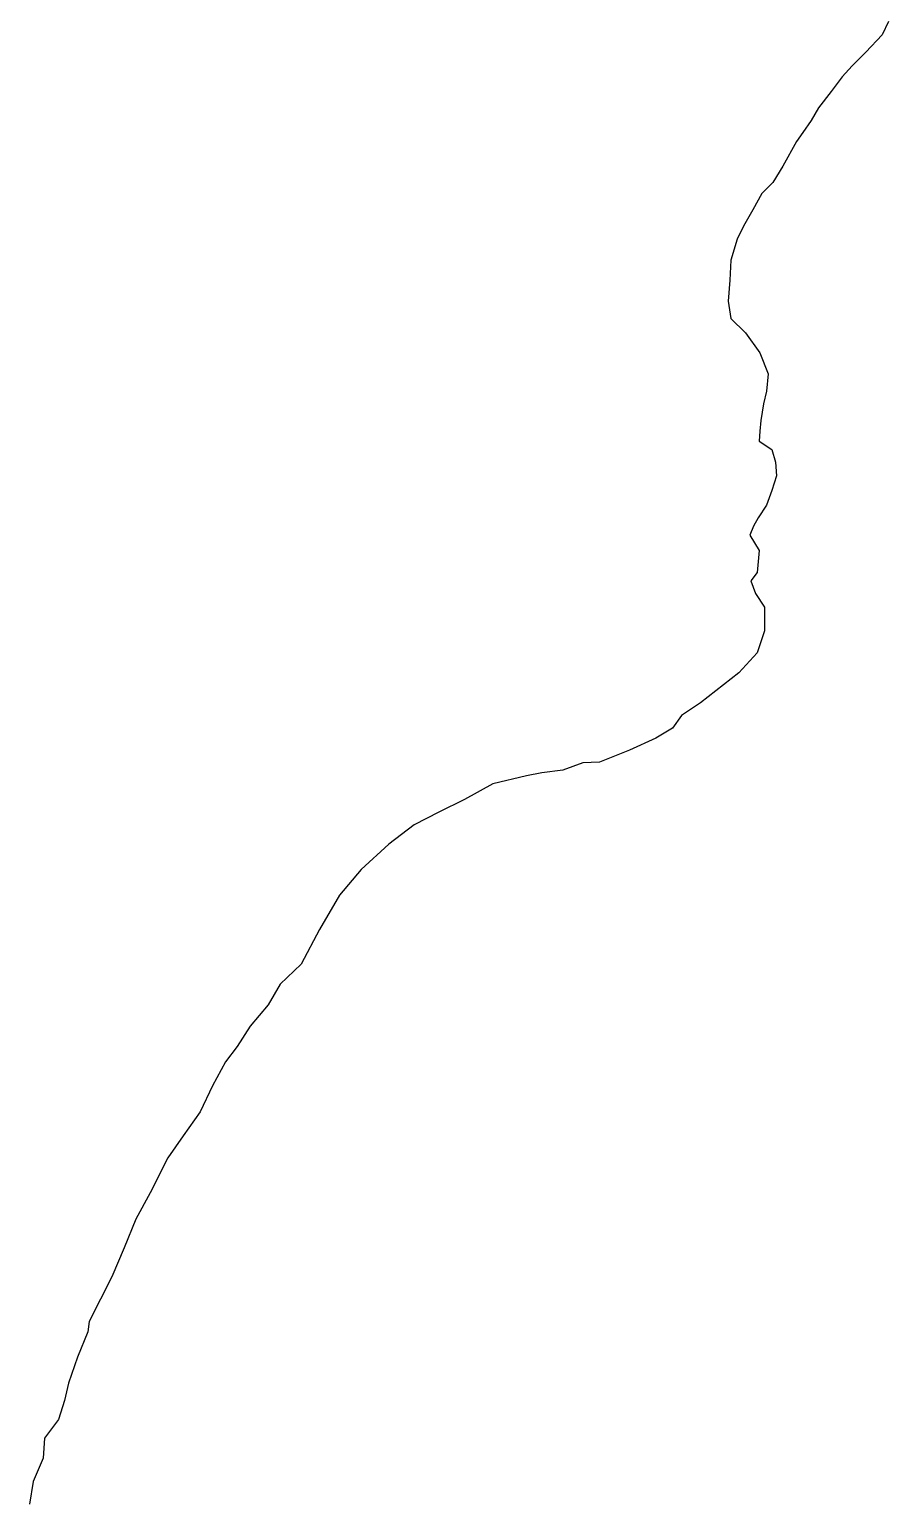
# Model space of a CAD drawing. Header units: inches. Extents: x 33.9 to 41.9, y -4.8 to 5.4.
# Drawn here: x 39.9152 to 40.1641, y -3.5524 to -3.1264 of the extents above; entities that cross this region are included whole.
import ezdxf

# ---------------------------------------------------------------- set-up
doc = ezdxf.new("R2010")
doc.units = ezdxf.units.IN
doc.header["$MEASUREMENT"] = 0
doc.layers.add('Counties', color=7, linetype='Continuous')

msp = doc.modelspace()

# ---------------------------------------------------------------- linework, layer by layer
at = {"layer": 'Counties'}
msp.add_lwpolyline([(40.16414, -3.12402), (40.16229, -3.12797), (40.15753, -3.13299), (40.15357, -3.13694), (40.15066, -3.14011), (40.14749, -3.14433), (40.14379, -3.14908), (40.14168, -3.15278), (40.1393, -3.15621), (40.13745, -3.15885), (40.13349, -3.16597), (40.13058, -3.17072), (40.12741, -3.17389), (40.12477, -3.17864), (40.12212, -3.18338), (40.12027, -3.18708), (40.11842, -3.19315), (40.11816, -3.19895), (40.11763, -3.20502), (40.11842, -3.21004), (40.12265, -3.21426), (40.12688, -3.22006), (40.12926, -3.22613), (40.12873, -3.23115), (40.12794, -3.23484), (40.12714, -3.23959), (40.12688, -3.24276), (40.12662, -3.24566), (40.13031, -3.24803), (40.13137, -3.25173), (40.13164, -3.25568), (40.13031, -3.25991), (40.12873, -3.26413), (40.12635, -3.26782), (40.12503, -3.2702), (40.12397, -3.27284), (40.12661, -3.27732), (40.12609, -3.28366), (40.12424, -3.28603), (40.12556, -3.28972), (40.1282, -3.29368), (40.1282, -3.30054), (40.12609, -3.30687), (40.1208, -3.31268), (40.1097, -3.32139), (40.10415, -3.32508), (40.10151, -3.32878), (40.09675, -3.33168), (40.08909, -3.33511), (40.08037, -3.33854), (40.07561, -3.3388), (40.0698, -3.34091), (40.06372, -3.3417), (40.05923, -3.3425), (40.04945, -3.34487), (40.04126, -3.34936), (40.03386, -3.35305), (40.02673, -3.35674), (40.01933, -3.36229), (40.0114, -3.36967), (40.00505, -3.37706), (39.99924, -3.38709), (39.99396, -3.39712), (39.98788, -3.40292), (39.98444, -3.40888), (39.97918, -3.41507), (39.97542, -3.42089), (39.97203, -3.42539), (39.96827, -3.43233), (39.9647, -3.43984), (39.95981, -3.44678), (39.9553, -3.45316), (39.95022, -3.46329), (39.94609, -3.47098), (39.9427, -3.47923), (39.93913, -3.48767), (39.93255, -3.50062), (39.93217, -3.50362), (39.92916, -3.51093), (39.92653, -3.51844), (39.9254, -3.5235), (39.92371, -3.52894), (39.91957, -3.53438), (39.9192, -3.5402), (39.91638, -3.54695), (39.91525, -3.55352)], dxfattribs=at)
msp.add_lwpolyline([(40.16414, -3.12402), (40.16229, -3.12797), (40.15753, -3.13299), (40.15357, -3.13694), (40.15066, -3.14011), (40.14749, -3.14433), (40.14379, -3.14908), (40.14168, -3.15278), (40.1393, -3.15621), (40.13745, -3.15885), (40.13349, -3.16597), (40.13058, -3.17072), (40.12741, -3.17389), (40.12477, -3.17864), (40.12212, -3.18338), (40.12027, -3.18708), (40.11842, -3.19315), (40.11816, -3.19895), (40.11763, -3.20502), (40.11842, -3.21004), (40.12265, -3.21426), (40.12688, -3.22006), (40.12926, -3.22613), (40.12873, -3.23115), (40.12794, -3.23484), (40.12714, -3.23959), (40.12688, -3.24276), (40.12662, -3.24566), (40.13031, -3.24803), (40.13137, -3.25173), (40.13164, -3.25568), (40.13031, -3.25991), (40.12873, -3.26413), (40.12635, -3.26782), (40.12503, -3.2702), (40.12397, -3.27284), (40.12661, -3.27732), (40.12609, -3.28366), (40.12424, -3.28603), (40.12556, -3.28972), (40.1282, -3.29368), (40.1282, -3.30054), (40.12609, -3.30687), (40.1208, -3.31268), (40.1097, -3.32139), (40.10415, -3.32508), (40.10151, -3.32878), (40.09675, -3.33168), (40.08909, -3.33511), (40.08037, -3.33854), (40.07561, -3.3388), (40.0698, -3.34091), (40.06372, -3.3417), (40.05923, -3.3425), (40.04945, -3.34487), (40.04126, -3.34936), (40.03386, -3.35305), (40.02673, -3.35674), (40.01933, -3.36229), (40.0114, -3.36967), (40.00505, -3.37706), (39.99924, -3.38709), (39.99396, -3.39712), (39.98788, -3.40292), (39.98444, -3.40888), (39.97918, -3.41507), (39.97542, -3.42089), (39.97203, -3.42539), (39.96827, -3.43233), (39.9647, -3.43984), (39.95981, -3.44678), (39.9553, -3.45316), (39.95022, -3.46329), (39.94609, -3.47098), (39.9427, -3.47923), (39.93913, -3.48767), (39.93255, -3.50062), (39.93217, -3.50362), (39.92916, -3.51093), (39.92653, -3.51844), (39.9254, -3.5235), (39.92371, -3.52894), (39.91957, -3.53438), (39.9192, -3.5402), (39.91638, -3.54695), (39.91525, -3.55352)], dxfattribs=at)

doc.saveas('drawing.dxf')
